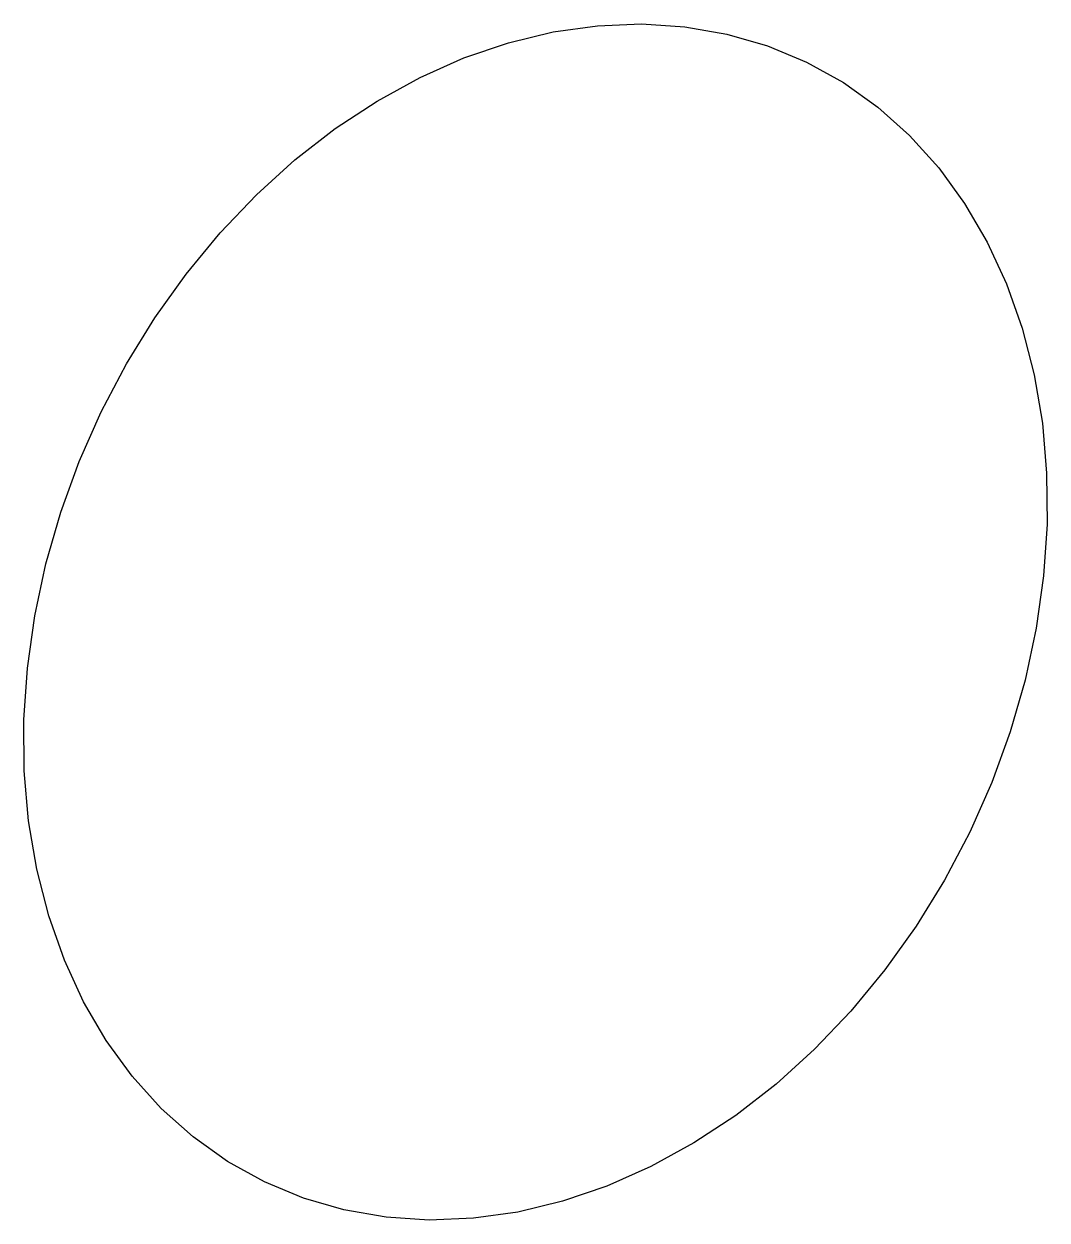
# Model space of a CAD drawing. Header units: metres. Extents: x -12209 to 21780, y -292849 to -276490.
# Drawn here: x 11863 to 12270.7, y -285970 to -285493.4 of the extents above; entities that cross this region are included whole.
import ezdxf

# ---------------------------------------------------------------- set-up
doc = ezdxf.new("R2010")
doc.units = ezdxf.units.M

msp = doc.modelspace()

# ---------------------------------------------------------------- linework, layer by layer
at = {"layer": 'LAYER'}
for p, q in [((12073.87, -285496.57), (12091.61, -285494.06)), ((12073.87, -285496.57), (12091.61, -285494.06)), ((12091.61, -285494.06), (12109.16, -285493.36)), ((12091.61, -285494.06), (12109.16, -285493.36)), ((12109.16, -285493.36), (12126.39, -285494.48)), ((12109.16, -285493.36), (12126.39, -285494.48)), ((12126.39, -285494.48), (12143.17, -285497.4)), ((12126.39, -285494.48), (12143.17, -285497.4)), ((12056.07, -285500.86), (12073.87, -285496.57)), ((12056.07, -285500.86), (12073.87, -285496.57)), ((12143.17, -285497.4), (12159.36, -285502.11)), ((12143.17, -285497.4), (12159.36, -285502.11)), ((12038.36, -285506.92), (12056.07, -285500.86)), ((12038.36, -285506.92), (12056.07, -285500.86)), ((12159.36, -285502.11), (12174.86, -285508.56)), ((12159.36, -285502.11), (12174.86, -285508.56)), ((12020.86, -285514.68), (12038.36, -285506.92)), ((12020.86, -285514.68), (12038.36, -285506.92)), ((12174.86, -285508.56), (12189.53, -285516.71)), ((12174.86, -285508.56), (12189.53, -285516.71)), ((12003.72, -285524.09), (12020.86, -285514.68)), ((12003.72, -285524.09), (12020.86, -285514.68)), ((12189.53, -285516.71), (12203.26, -285526.49)), ((12189.53, -285516.71), (12203.26, -285526.49)), ((11987.05, -285535.09), (12003.72, -285524.09)), ((11987.05, -285535.09), (12003.72, -285524.09)), ((12203.26, -285526.49), (12215.96, -285537.84)), ((12203.26, -285526.49), (12215.96, -285537.84)), ((11971, -285547.57), (11987.05, -285535.09)), ((11971, -285547.57), (11987.05, -285535.09)), ((12215.96, -285537.84), (12227.53, -285550.66)), ((12215.96, -285537.84), (12227.53, -285550.66)), ((11955.67, -285561.47), (11971, -285547.57)), ((11955.67, -285561.47), (11971, -285547.57)), ((12227.53, -285550.66), (12237.87, -285564.86)), ((12227.53, -285550.66), (12237.87, -285564.86)), ((11941.19, -285576.65), (11955.67, -285561.47)), ((11941.19, -285576.65), (11955.67, -285561.47)), ((12237.87, -285564.86), (12246.91, -285580.33)), ((12237.87, -285564.86), (12246.91, -285580.33)), ((11927.66, -285593.02), (11941.19, -285576.65)), ((11927.66, -285593.02), (11941.19, -285576.65)), ((12246.91, -285580.33), (12254.58, -285596.95)), ((12246.91, -285580.33), (12254.58, -285596.95)), ((11915.2, -285610.44), (11927.66, -285593.02)), ((11915.2, -285610.44), (11927.66, -285593.02)), ((12254.58, -285596.95), (12260.82, -285614.6)), ((12254.58, -285596.95), (12260.82, -285614.6)), ((11903.88, -285628.78), (11915.2, -285610.44)), ((11903.88, -285628.78), (11915.2, -285610.44)), ((12260.82, -285614.6), (12265.58, -285633.14)), ((12260.82, -285614.6), (12265.58, -285633.14)), ((11893.81, -285647.91), (11903.88, -285628.78)), ((11893.81, -285647.91), (11903.88, -285628.78)), ((12265.58, -285633.14), (12268.84, -285652.42)), ((12265.58, -285633.14), (12268.84, -285652.42)), ((11885.06, -285667.68), (11893.81, -285647.91)), ((11885.06, -285667.68), (11893.81, -285647.91)), ((12268.84, -285652.42), (12270.55, -285672.31)), ((12268.84, -285652.42), (12270.55, -285672.31)), ((11877.69, -285687.93), (11885.06, -285667.68)), ((11877.69, -285687.93), (11885.06, -285667.68)), ((12270.55, -285672.31), (12270.72, -285692.66)), ((12270.55, -285672.31), (12270.72, -285692.66)), ((11871.76, -285708.51), (11877.69, -285687.93)), ((11871.76, -285708.51), (11877.69, -285687.93)), ((12270.72, -285692.66), (12269.33, -285713.3)), ((12270.72, -285692.66), (12269.33, -285713.3)), ((11867.31, -285729.27), (11871.76, -285708.51)), ((11867.31, -285729.27), (11871.76, -285708.51)), ((12269.33, -285713.3), (12266.4, -285734.07)), ((12269.33, -285713.3), (12266.4, -285734.07)), ((11864.38, -285750.05), (11867.31, -285729.27)), ((11864.38, -285750.05), (11867.31, -285729.27)), ((12266.4, -285734.07), (12261.96, -285754.84)), ((12266.4, -285734.07), (12261.96, -285754.84)), ((11863, -285770.69), (11864.38, -285750.05)), ((11863, -285770.69), (11864.38, -285750.05)), ((12261.96, -285754.84), (12256.02, -285775.42)), ((12261.96, -285754.84), (12256.02, -285775.42)), ((11863.16, -285791.03), (11863, -285770.69)), ((11863.16, -285791.03), (11863, -285770.69)), ((12256.02, -285775.42), (12248.65, -285795.67)), ((12256.02, -285775.42), (12248.65, -285795.67)), ((11864.88, -285810.92), (11863.16, -285791.03)), ((11864.88, -285810.92), (11863.16, -285791.03)), ((12248.65, -285795.67), (12239.9, -285815.44)), ((12248.65, -285795.67), (12239.9, -285815.44)), ((11868.13, -285830.21), (11864.88, -285810.92)), ((11868.13, -285830.21), (11864.88, -285810.92)), ((12239.9, -285815.44), (12229.83, -285834.56)), ((12239.9, -285815.44), (12229.83, -285834.56)), ((11872.89, -285848.75), (11868.13, -285830.21)), ((11872.89, -285848.75), (11868.13, -285830.21)), ((12229.83, -285834.56), (12218.52, -285852.91)), ((12229.83, -285834.56), (12218.52, -285852.91)), ((11879.13, -285866.39), (11872.89, -285848.75)), ((11879.13, -285866.39), (11872.89, -285848.75)), ((12218.52, -285852.91), (12206.05, -285870.33)), ((12218.52, -285852.91), (12206.05, -285870.33)), ((11886.8, -285883.02), (11879.13, -285866.39)), ((11886.8, -285883.02), (11879.13, -285866.39)), ((12206.05, -285870.33), (12192.53, -285886.69)), ((12206.05, -285870.33), (12192.53, -285886.69)), ((11895.84, -285898.49), (11886.8, -285883.02)), ((11895.84, -285898.49), (11886.8, -285883.02)), ((12192.53, -285886.69), (12178.04, -285901.88)), ((12192.53, -285886.69), (12178.04, -285901.88)), ((11906.18, -285912.69), (11895.84, -285898.49)), ((11906.18, -285912.69), (11895.84, -285898.49)), ((12178.04, -285901.88), (12162.72, -285915.77)), ((12178.04, -285901.88), (12162.72, -285915.77)), ((11917.75, -285925.51), (11906.18, -285912.69)), ((11917.75, -285925.51), (11906.18, -285912.69)), ((12162.72, -285915.77), (12146.66, -285928.26)), ((12162.72, -285915.77), (12146.66, -285928.26)), ((11930.45, -285936.85), (11917.75, -285925.51)), ((11930.45, -285936.85), (11917.75, -285925.51)), ((12146.66, -285928.26), (12129.99, -285939.26)), ((12146.66, -285928.26), (12129.99, -285939.26)), ((11944.18, -285946.64), (11930.45, -285936.85)), ((11944.18, -285946.64), (11930.45, -285936.85)), ((12129.99, -285939.26), (12112.85, -285948.67)), ((12129.99, -285939.26), (12112.85, -285948.67)), ((11958.86, -285954.79), (11944.18, -285946.64)), ((11958.86, -285954.79), (11944.18, -285946.64)), ((12112.85, -285948.67), (12095.35, -285956.43)), ((12112.85, -285948.67), (12095.35, -285956.43)), ((11958.86, -285954.79), (11958.86, -285954.79)), ((11974.35, -285961.24), (11958.86, -285954.79)), ((11958.86, -285954.79), (11958.86, -285954.79)), ((11974.35, -285961.24), (11958.86, -285954.79)), ((12095.35, -285956.43), (12077.64, -285962.48)), ((12095.35, -285956.43), (12077.64, -285962.48)), ((11990.54, -285965.94), (11974.35, -285961.24)), ((11990.54, -285965.94), (11974.35, -285961.24)), ((12007.32, -285968.87), (11990.54, -285965.94)), ((12007.32, -285968.87), (11990.54, -285965.94)), ((12059.85, -285966.78), (12042.11, -285969.28)), ((12059.85, -285966.78), (12042.11, -285969.28)), ((12077.64, -285962.48), (12059.85, -285966.78)), ((12077.64, -285962.48), (12059.85, -285966.78)), ((12024.55, -285969.98), (12007.32, -285968.87)), ((12024.55, -285969.98), (12007.32, -285968.87)), ((12042.11, -285969.28), (12024.55, -285969.98)), ((12042.11, -285969.28), (12024.55, -285969.98))]:
    msp.add_line(p, q, dxfattribs=at)

doc.saveas('drawing.dxf')
